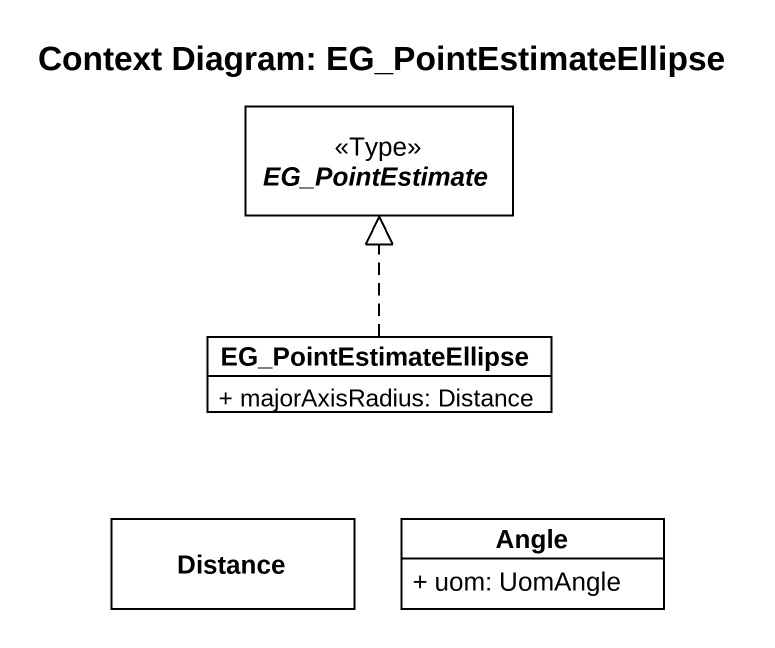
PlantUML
@startuml
title Context Diagram: EG_PointEstimateEllipse
hide circle
hide empty members
skinparam classAttributeIconSize 0
abstract class EG_PointEstimate <<Type>>
class EG_PointEstimateEllipse {
  + majorAxisRadius: Distance
}
class Distance
class Angle {
  + uom: UomAngle
}
EG_PointEstimateEllipse .up.|> EG_PointEstimate
@enduml
